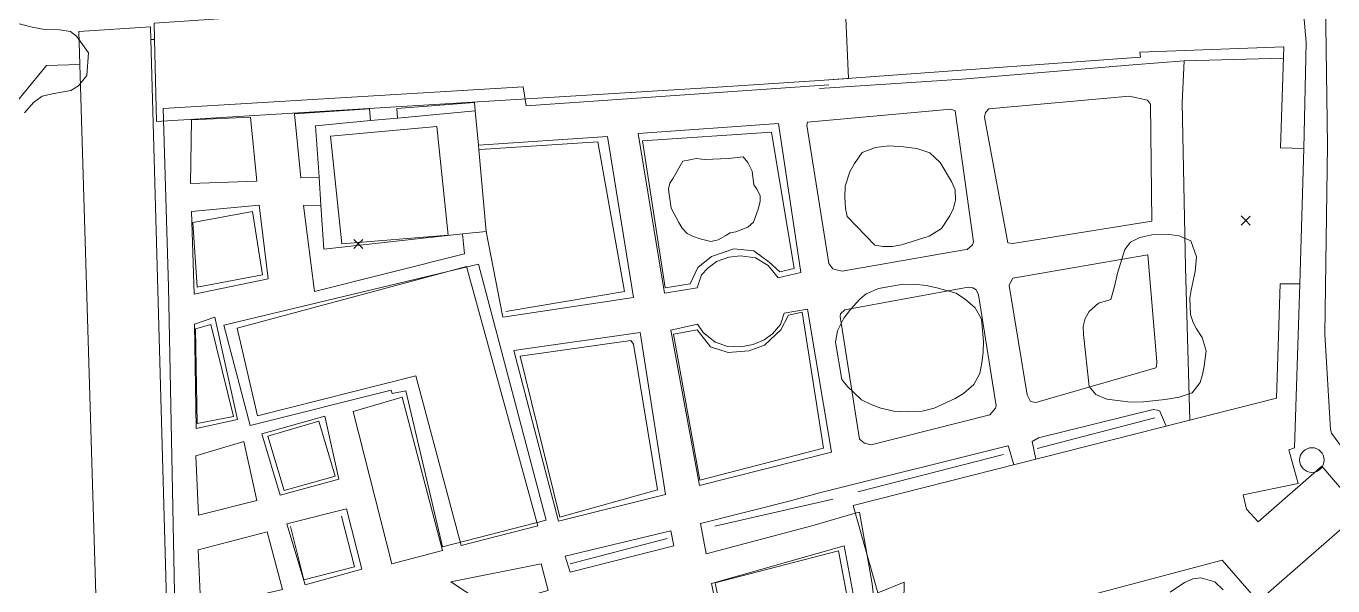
# Model space of a CAD drawing. Header units: metres. Extents: x 4652992 to 4879070, y 2074171 to 2309877.
# Drawn here: x 4654064.7 to 4654146.3, y 2308149 to 2308183.9 of the extents above; entities that cross this region are included whole.
import ezdxf

# ---------------------------------------------------------------- set-up
doc = ezdxf.new("R2010")
doc.units = ezdxf.units.M
doc.header["$MEASUREMENT"] = 0
doc.linetypes.add('DGN Style 2', pattern=[66.27138, 39.762828, -26.508552])
doc.layers.get('0').update_dxf_attribs({"color": 4, "lineweight": 0})
for name, color, linetype, lineweight in [('Level 18', 5, 'Continuous', 0), ('Level 30', 5, 'Continuous', 0), ('Level 31', 38, 'Continuous', 0), ('Level 35', 4, 'Continuous', 0), ('Level 36', 1, 'Continuous', 0), ('Level 37', 3, 'Continuous', 0), ('Level 40', 1, 'Continuous', 0), ('Level 54', 30, 'DGN Style 2', 0), ('Level 61', 4, 'Continuous', 0), ('Level 62', 4, 'Continuous', 0), ('Level 63', 3, 'Continuous', 0)]:
    doc.layers.add(name, color=color, linetype=linetype, lineweight=lineweight)

# ---------------------------------------------------------------- blocks, each defined once
blk = doc.blocks.new('COTA')
at = {"color": 0, "linetype": 'ByBlock', "lineweight": -2, "ltscale": 10}
for p, q in [((0, 0), (-1.419522, -1.408457)), ((-1.408457, 1.419522), (0, 0)), ((1.419522, 1.408457), (0, 0)), ((0, 0), (1.408457, -1.419522))]:
    blk.add_line(p, q, dxfattribs=at)
blk = doc.blocks.new('POSTE_1')
at = {"layer": 'Level 61'}
blk.add_circle((-0.000047, -0.000019, -0.000024), 0.770001, dxfattribs=at)
blk = doc.blocks.new('COTA_2')
at = {"layer": 'Level 63', "ltscale": 0.2}
for p, q in [((0.00005, 0.0001, 0.00004), (-1.419472, -1.408357, 0.00004)), ((-1.408407, 1.419622, 0.00004), (0.00005, 0.0001, 0.00004)), ((1.419572, 1.408557, 0.00004), (0.00005, 0.0001, 0.00004)), ((0.00005, 0.0001, 0.00004), (1.408507, -1.419422, 0.00004))]:
    blk.add_line(p, q, dxfattribs=at)

msp = doc.modelspace()

# ---------------------------------------------------------------- linework, layer by layer
at = {"layer": 'Level 18', "color": 30}
msp.add_polyline3d([(4654146.86694, 2308234.270055, 1341.91), (4654146.218154, 2308226.439216, 1341.28), (4654145.700526, 2308218.445938, 1341.045), (4654145.182073, 2308205.904582, 1340.115), (4654145.516068, 2308196.449108, 1339.525), (4654145.855669, 2308187.023752, 1338.945), (4654146.004177, 2308176.488598, 1338.415), (4654145.831143, 2308164.682384, 1337.755), (4654146.176151, 2308158.731685, 1337.485), (4654146.25748, 2308158.504467, 1337.465), (4654150.16238, 2308153.166799, 1337.145), (4654150.584825, 2308152.738308, 1337.055), (4654151.200623, 2308152.559989, 1337.005), (4654152.524835, 2308152.161323, 1336.855), (4654152.649085, 2308152.0817, 1336.755), (4654158.256617, 2308143.231038, 1334.425), (4654166.415421, 2308132.313791, 1331.495), (4654173.872918, 2308122.568364, 1328.635), (4654179.963248, 2308114.526798, 1326.315), (4654183.608152, 2308109.577192, 1325.075), (4654190.501952, 2308101.452406, 1323.005), (4654192.884476, 2308098.271537, 1322.095)], dxfattribs=at)
at = {"layer": 'Level 30', "color": 1, "elevation": 1336.999892, "flags": 128}
msp.add_lwpolyline([(4654091.037357, 2308170.857069), (4654084.382995, 2308170.3256), (4654083.670925, 2308177.047173), (4654090.320685, 2308177.657747), (4654091.037357, 2308170.857069)], dxfattribs=at)
at = {"layer": 'Level 31'}
for points in [[(4654114.2405, 2308186.247095, 1337.140511), (4654133.961411, 2308187.466807, 1338.133276), (4654133.95122, 2308187.663829, 1338.163276), (4654144.205703, 2308188.217627, 1338.853276), (4654144.659572, 2308182.901272, 1338.913276), (4654144.525276, 2308176.283083, 1338.993276), (4654143.064862, 2308176.310519, 1338.663276)], [(4654113.515841, 2308186.859679, 1337.3499), (4654113.530545, 2308186.222966, 1337.1896), (4654114.240479, 2308186.247071, 1337.1405), (4654115.807881, 2308186.344023, 1337.2194), (4654115.80953, 2308186.304873, 1337.2194), (4654116.047532, 2308180.655627, 1337.1421), (4654114.240479, 2308180.524475, 1337.1261), (4654107.866108, 2308180.098322, 1337.3094), (4654072.79909, 2308177.954931, 1337.0699), (4654072.681512, 2308183.07982, 1337.0115), (4654072.658188, 2308184.096479, 1336.9999), (4654072.977596, 2308184.118101, 1337.0035), (4654103.755666, 2308186.20163, 1337.3499), (4654113.515841, 2308186.859679, 1337.3499)], [(4654069.095669, 2308145.66916, 1336.5099), (4654068.011388, 2308181.519891, 1336.5099), (4654067.949226, 2308183.575215, 1336.5099), (4654072.429154, 2308183.874617, 1336.3699), (4654072.45147, 2308183.074487, 1336.3689), (4654074.072205, 2308124.963226, 1336.2999)], [(4654143.064862, 2308176.310519, 1338.663276), (4654143.260042, 2308182.616938, 1338.663276), (4654134.275101, 2308182.289663, 1338.053276), (4654134.302427, 2308181.980545, 1337.303276), (4654114.2405, 2308180.524464, 1337.126082)], [(4654092.927761, 2308169.054545, 1338.399893), (4654097.156684, 2308153.076638, 1338.539893), (4654090.674091, 2308151.405148, 1338.609892), (4654088.383877, 2308161.140085, 1338.329892), (4654087.540091, 2308160.970635, 1338.329892), (4654087.469588, 2308161.195911, 1338.329892), (4654078.662942, 2308158.975904, 1338.329892), (4654077.014641, 2308165.251181, 1338.329892), (4654092.927761, 2308169.054545, 1338.399893)], [(4654119.323259, 2308136.771295, 1337.773276), (4654119.543808, 2308149.206495, 1338.353276), (4654117.896684, 2308148.541387, 1339.093276), (4654116.340382, 2308153.989106, 1338.963276), (4654142.804254, 2308160.682033, 1338.843276), (4654143.030243, 2308167.836694, 1338.693276), (4654144.276628, 2308167.820426, 1339.173276), (4654143.937847, 2308157.584933, 1339.573276), (4654143.584609, 2308157.469306, 1339.543276), (4654144.171162, 2308155.365961, 1339.053276), (4654140.719823, 2308154.643486, 1337.383276), (4654140.939274, 2308153.753974, 1337.403276), (4654141.670893, 2308152.963852, 1337.313276), (4654145.637809, 2308156.446174, 1337.523276), (4654148.074124, 2308153.593095, 1337.483276), (4654141.660033, 2308147.992876, 1336.813276), (4654139.413683, 2308150.583007, 1336.753276), (4654127.631641, 2308147.459546, 1336.043276), (4654127.046788, 2308142.347222, 1335.743276), (4654124.260464, 2308142.748745, 1338.463276), (4654124.288669, 2308136.70706, 1338.263276), (4654119.323259, 2308136.771295, 1337.773276)]]:
    msp.add_polyline3d(points, dxfattribs=at)
at = {"layer": 'Level 35'}
for p, q in [((4654072.681512, 2308183.07982, 1335.716719), (4654072.45147, 2308183.074487, 1335.716719)), ((4654144.276628, 2308167.820427, 1339.173276), (4654144.525276, 2308176.283083, 1338.993276))]:
    msp.add_line(p, q, dxfattribs=at)
at = {"layer": 'Level 36'}
for p, q in [((4654135.204022, 2308159.452239, 1335.830669), (4654127.842816, 2308157.540105, 1335.750669)), ((4654125.749944, 2308157.163154, 1335.720669), (4654116.645273, 2308154.835473, 1335.500669)), ((4654107.711972, 2308152.68901, 1335.36672), (4654115.082274, 2308154.390014, 1335.716719)), ((4654098.662967, 2308150.346826, 1335.22672), (4654104.724594, 2308151.931658, 1335.576719))]:
    msp.add_line(p, q, dxfattribs=at)
at = {"layer": 'Level 36', "elevation": 1334.736719, "flags": 128}
msp.add_lwpolyline([(4654081.177885, 2308152.683241), (4654082.01071, 2308149.34169), (4654085.187237, 2308150.15814), (4654084.373314, 2308153.319987)], dxfattribs=at)
at = {"layer": 'Level 36'}
for points in [[(4654104.5974, 2308167.579594, 1334.94672), (4654106.152624, 2308167.826709, 1334.94672), (4654106.648121, 2308168.842683, 1334.876719), (4654107.497479, 2308169.533041, 1334.876719), (4654108.897917, 2308170.01548, 1334.876719), (4654110.13997, 2308169.88856, 1334.876719), (4654111.102137, 2308169.183794, 1334.876719), (4654111.765875, 2308168.578099, 1334.876719), (4654112.66104, 2308168.779597, 1334.876719), (4654111.239283, 2308177.286876, 1334.596719), (4654103.186071, 2308176.750438, 1334.596719), (4654104.5974, 2308167.579594, 1334.94672)], [(4654094.647827, 2308166.096988, 1335.0167), (4654102.056124, 2308167.340372, 1335.0167), (4654100.38804, 2308176.692455, 1334.3867), (4654093.026273, 2308176.204638, 1334.38672), (4654092.995521, 2308176.2026, 1334.38672)], [(4654075.073192, 2308171.661423, 1333.686719), (4654075.346454, 2308167.625067, 1333.75672), (4654079.421868, 2308168.391215, 1333.75672), (4654078.812737, 2308172.34619, 1333.75672), (4654075.073192, 2308171.661423, 1333.686719)], [(4654114.492874, 2308157.569279, 1335.36672), (4654106.760884, 2308155.56664, 1335.36672), (4654105.114521, 2308164.68771, 1334.876719), (4654106.600502, 2308164.964757, 1334.736719), (4654107.428909, 2308163.887699, 1334.80672), (4654108.52666, 2308163.538094, 1334.80672), (4654109.8268, 2308163.634637, 1334.80672), (4654110.804732, 2308163.988137, 1334.80672), (4654111.834554, 2308164.956892, 1334.80672), (4654112.310712, 2308165.874088, 1334.80672), (4654113.151705, 2308166.06089, 1334.80672), (4654114.492874, 2308157.569279, 1335.36672)], [(4654075.350987, 2308159.112544, 1333.966719), (4654077.60992, 2308159.544202, 1334.24672), (4654076.192522, 2308165.281699, 1334.24672), (4654075.2355, 2308165.019844, 1333.966719), (4654075.350987, 2308159.112544, 1333.966719)], [(4654095.532972, 2308163.303237, 1335.296719), (4654102.44583, 2308164.294482, 1335.156719), (4654102.615266, 2308164.067199, 1335.156719), (4654104.120099, 2308154.974432, 1335.436719), (4654098.018264, 2308153.263448, 1335.296719), (4654095.532972, 2308163.303237, 1335.296719)], [(4654080.776268, 2308154.931258, 1334.52672), (4654083.968436, 2308155.823025, 1334.66672), (4654082.941903, 2308159.259448, 1334.66672), (4654079.766684, 2308158.310942, 1334.66672), (4654080.776268, 2308154.931258, 1334.52672)], [(4654108.449489, 2308145.492928, 1335.85672), (4654116.16185, 2308147.291409, 1335.85672), (4654115.423611, 2308151.164426, 1335.78672), (4654107.732457, 2308149.159747, 1335.78672), (4654108.449489, 2308145.492928, 1335.85672)]]:
    msp.add_polyline3d(points, dxfattribs=at)
at = {"layer": 'Level 37'}
msp.add_polyline3d([(4654068.011388, 2308181.519891, 1334.2467), (4654065.917274, 2308181.45776, 1334.2467), (4654061.583266, 2308176.208802, 1332.7067), (4654057.549803, 2308170.395597, 1332.4267), (4654054.413664, 2308162.003692, 1332.4267), (4654052.445795, 2308152.320116, 1332.4967), (4654054.783235, 2308139.063353, 1333.5467), (4654055.611576, 2308130.338754, 1333.6167), (4654057.326322, 2308121.321986, 1334.1067), (4654054.15585, 2308116.787969, 1333.4067), (4654050.838053, 2308112.023798, 1332.6367), (4654052.192424, 2308104.168242, 1333.1967), (4654067.055345, 2308101.285862, 1333.7567), (4654087.70928, 2308099.949315, 1332.4967), (4654099.611385, 2308104.597564, 1331.4467), (4654105.429746, 2308111.128035, 1332.7067), (4654115.582801, 2308122.221289, 1334.8067), (4654121.140914, 2308129.231971, 1336.7222), (4654123.008301, 2308131.598877, 1337.4749)], dxfattribs=at)
at = {"layer": 'Level 40', "color": 3}
for points in [[(4654063.908931, 2308184.145454, 1335.3575), (4654065.037904, 2308183.854418, 1334.8675), (4654065.796613, 2308183.713426, 1334.5875), (4654066.748193, 2308183.688678, 1334.4475), (4654067.431332, 2308183.58758, 1335.0578), (4654067.793918, 2308183.298498, 1335.0578), (4654068.55422, 2308182.244983, 1335.0578), (4654068.456382, 2308180.828104, 1335.0578), (4654067.93339, 2308180.197537, 1335.0578), (4654067.446485, 2308179.903188, 1334.184), (4654066.285792, 2308179.681815, 1333.4675), (4654065.652135, 2308179.538134, 1333.4675), (4654065.109028, 2308179.146368, 1333.4675), (4654064.541899, 2308178.497317, 1333.4675)], [(4654115.983233, 2308172.030337, 1341.223276), (4654115.875247, 2308172.533416, 1341.243276), (4654115.820842, 2308173.243249, 1341.183276), (4654115.855812, 2308173.93523, 1341.143276), (4654116.14077, 2308174.810266, 1341.083276), (4654116.424521, 2308175.343828, 1341.043276), (4654116.920179, 2308176.021454, 1341.003276), (4654117.735731, 2308176.340065, 1340.943276), (4654118.572181, 2308176.437047, 1340.863276), (4654119.502929, 2308176.3754, 1340.843276), (4654120.333249, 2308176.271682, 1340.783276), (4654121.133174, 2308176.003177, 1340.743276), (4654121.777408, 2308175.392989, 1340.743276), (4654122.500915, 2308174.207793, 1340.743276), (4654122.73083, 2308173.695893, 1340.763276), (4654122.736705, 2308173.057884, 1340.763276), (4654122.627861, 2308172.551517, 1340.763276), (4654122.39985, 2308172.068953, 1340.763276), (4654121.869953, 2308171.289437, 1340.763276), (4654121.101248, 2308170.806143, 1340.763276), (4654119.37969, 2308170.26465, 1340.763276), (4654118.804757, 2308170.162031, 1340.763276), (4654118.201716, 2308170.158222, 1340.763276), (4654117.707393, 2308170.241425, 1340.763276), (4654115.983233, 2308172.030337, 1341.223276)], [(4654105.446856, 2308171.655544, 1336.442636), (4654104.97569, 2308172.56108, 1336.442636), (4654104.828608, 2308173.569124, 1336.442636), (4654104.804343, 2308173.76194, 1336.442636), (4654104.895158, 2308174.11144, 1336.442636), (4654105.090484, 2308174.433842, 1336.442636), (4654105.711124, 2308175.485887, 1337.242636), (4654106.139249, 2308175.561181, 1337.242636), (4654106.532575, 2308175.645498, 1337.242636), (4654107.072667, 2308175.579962, 1337.242636), (4654108.562388, 2308175.649679, 1337.642636), (4654109.478609, 2308175.747249, 1337.642636), (4654109.762882, 2308175.412828, 1337.642636), (4654110.027517, 2308174.860054, 1337.642636), (4654110.140984, 2308174.011324, 1337.642636), (4654110.304286, 2308173.782772, 1337.642636), (4654110.526566, 2308173.352727, 1337.642636), (4654110.540204, 2308172.976793, 1337.642636), (4654110.413249, 2308172.488365, 1337.642636), (4654110.126071, 2308171.669108, 1337.642636), (4654109.757094, 2308171.358555, 1336.442636), (4654109.012018, 2308171.066829, 1336.442636), (4654108.662187, 2308171.008332, 1336.442636), (4654108.398691, 2308170.852846, 1336.442636), (4654107.915616, 2308170.56779, 1336.442636), (4654107.443119, 2308170.466496, 1336.442636), (4654106.781276, 2308170.638105, 1336.442636), (4654106.302678, 2308170.799502, 1336.442636), (4654105.972497, 2308170.959718, 1336.442636), (4654105.652885, 2308171.303704, 1336.442636), (4654105.446856, 2308171.655544, 1336.442636)], [(4654130.746904, 2308164.654662, 1343.363276), (4654130.718924, 2308165.172826, 1343.403276), (4654130.839901, 2308165.661237, 1343.403276), (4654131.092177, 2308166.10789, 1343.403276), (4654131.682133, 2308166.626888, 1343.403276), (4654132.463447, 2308166.84361, 1343.403276), (4654132.692665, 2308167.66765, 1343.443276), (4654132.8623, 2308168.503591, 1343.403276), (4654133.332265, 2308169.962977, 1343.343276), (4654133.682205, 2308170.43672, 1343.323276), (4654134.2754, 2308170.722083, 1343.303276), (4654135.208435, 2308170.924033, 1343.283276), (4654136.102785, 2308170.916254, 1343.263276), (4654136.733934, 2308170.821254, 1343.263276), (4654137.463223, 2308170.504727, 1343.263276), (4654137.80665, 2308169.519709, 1343.303276), (4654137.730233, 2308168.603019, 1343.403276), (4654137.467252, 2308167.428473, 1343.623276), (4654137.390963, 2308166.931137, 1343.783276), (4654137.434791, 2308165.912765, 1344.143276), (4654137.605123, 2308165.412766, 1344.423276), (4654137.809693, 2308165.014656, 1344.683276), (4654138.17367, 2308164.475978, 1344.503276), (4654138.420037, 2308163.634608, 1344.543276), (4654138.293406, 2308162.696882, 1344.623276), (4654138.181798, 2308162.175534, 1344.623276), (4654138.043162, 2308161.675118, 1344.603276), (4654137.538134, 2308161.030429, 1344.563276), (4654136.715976, 2308160.759734, 1344.563276), (4654135.853577, 2308160.605806, 1344.523276), (4654134.497934, 2308160.457202, 1344.463276), (4654133.692959, 2308160.447129, 1344.363276), (4654132.877535, 2308160.547872, 1344.243276), (4654132.198935, 2308160.636817, 1344.243276), (4654131.526466, 2308160.926462, 1344.203276), (4654131.106749, 2308161.414143, 1344.163276), (4654130.746904, 2308164.654662, 1343.363276)], [(4654115.24539, 2308164.17844, 1340.383276), (4654115.378023, 2308164.897511, 1340.283276), (4654115.771095, 2308165.688823, 1340.383276), (4654116.179538, 2308166.228543, 1340.483276), (4654116.761808, 2308166.873337, 1340.523276), (4654117.161359, 2308167.197378, 1340.543276), (4654117.934986, 2308167.539896, 1340.543276), (4654119.339763, 2308167.787413, 1340.543276), (4654120.144738, 2308167.797486, 1340.483276), (4654120.903343, 2308167.723626, 1340.423276), (4654121.570889, 2308167.574757, 1340.383276), (4654122.790659, 2308167.237926, 1340.223276), (4654123.366544, 2308166.843312, 1340.203276), (4654123.96501, 2308166.319928, 1340.183276), (4654124.378597, 2308165.631548, 1340.163276), (4654124.490171, 2308164.226863, 1340.163276), (4654124.47286, 2308163.546888, 1340.163276), (4654124.39873, 2308162.893794, 1340.163276), (4654124.25949, 2308162.22264, 1340.163276), (4654123.888524, 2308161.551173, 1340.163276), (4654123.242828, 2308160.981179, 1340.183276), (4654122.721348, 2308160.665959, 1340.183276), (4654121.419635, 2308160.056139, 1340.183276), (4654120.661507, 2308159.881384, 1340.183276), (4654119.756104, 2308159.82924, 1340.183276), (4654118.884939, 2308159.878986, 1340.183276), (4654118.083331, 2308160.054631, 1340.183276), (4654117.464918, 2308160.302413, 1340.183276), (4654116.869691, 2308160.592162, 1340.183276), (4654116.40913, 2308161.025871, 1340.143276), (4654115.987729, 2308161.420693, 1340.143276), (4654115.649097, 2308161.845581, 1340.143276), (4654115.24539, 2308164.17844, 1340.383276)], [(4654136.153017, 2308148.586798, 1336.988935), (4654137.062744, 2308149.177478, 1336.988935), (4654137.583496, 2308149.413365, 1336.988935), (4654138.085907, 2308149.467629, 1336.928935), (4654138.947429, 2308149.218717, 1336.868935), (4654139.471765, 2308148.728211, 1336.668935)]]:
    msp.add_polyline3d(points, dxfattribs=at)
at = {"layer": 'Level 54', "linetype": 'Continuous'}
for points in [[(4654137.38408, 2308159.311227, 1335.810669), (4654137.131717, 2308168.862703, 1336.210669), (4654136.91875, 2308179.125121, 1335.870669), (4654137.036997, 2308181.757968, 1335.960669), (4654133.829329, 2308181.492878, 1334.350669), (4654123.164068, 2308180.601241, 1333.910669), (4654114.2405, 2308180.024915, 1333.51938)], [(4654073.959385, 2308146.432838, 1332.8569), (4654073.549079, 2308167.630391, 1332.9769), (4654073.227883, 2308178.777545, 1332.9769), (4654095.723048, 2308180.126386, 1333.4569), (4654095.912302, 2308178.932135, 1333.4569), (4654114.837806, 2308180.250492, 1333.4569)], [(4654135.013891, 2308171.73112, 1335.083276), (4654126.335013, 2308170.341299, 1334.873276), (4654126.025424, 2308170.387572, 1334.883276), (4654124.566295, 2308178.234148, 1334.123276), (4654124.620916, 2308178.527921, 1334.063276), (4654124.825671, 2308178.752613, 1334.023276), (4654133.604339, 2308179.552158, 1334.653276), (4654134.742179, 2308179.285596, 1334.933276), (4654134.936325, 2308179.035837, 1335.043276), (4654135.013891, 2308171.73112, 1335.083276)], [(4654086.175502, 2308178.022312, 1333.8267), (4654086.106903, 2308178.743439, 1333.8267), (4654081.420677, 2308178.431417, 1333.8267), (4654081.823502, 2308174.436611, 1333.7567), (4654082.963308, 2308174.481389, 1333.856)], [(4654092.720112, 2308178.63105, 1333.8267), (4654092.685948, 2308179.14728, 1333.6867), (4654087.824428, 2308178.765999, 1333.8267), (4654087.86944, 2308178.179871, 1333.8267)], [(4654123.16838, 2308169.927186, 1334.653276), (4654115.651109, 2308168.624129, 1334.283276), (4654115.306613, 2308168.692982, 1334.263276), (4654115.080024, 2308168.769529, 1334.233276), (4654114.830604, 2308169.100714, 1334.163276), (4654113.442356, 2308177.724399, 1333.603276), (4654113.502429, 2308177.923392, 1333.573276), (4654122.457437, 2308178.728092, 1333.963276), (4654122.718686, 2308178.628988, 1333.963276), (4654123.869525, 2308170.443494, 1334.733276), (4654123.803355, 2308170.253534, 1334.783276), (4654123.47856, 2308169.966783, 1334.793276), (4654123.16838, 2308169.927186, 1334.653276)], [(4654074.921221, 2308174.089055, 1333.19672), (4654079.080581, 2308174.227309, 1333.33672), (4654078.672152, 2308178.243378, 1333.33672), (4654074.986501, 2308178.056778, 1333.266719), (4654074.921221, 2308174.089055, 1333.19672)], [(4654104.559064, 2308167.253615, 1334.24672), (4654106.597632, 2308167.582315, 1334.24672), (4654106.858055, 2308168.396509, 1334.24672), (4654107.257766, 2308168.807218, 1334.24672), (4654107.806646, 2308169.228241, 1334.24672), (4654108.58328, 2308169.492244, 1334.24672), (4654109.312201, 2308169.572673, 1334.24672), (4654110.23406, 2308169.456117, 1334.24672), (4654111.037602, 2308168.978353, 1334.24672), (4654111.666135, 2308168.203081, 1334.24672), (4654113.068215, 2308168.525333, 1334.24672), (4654111.688979, 2308177.8344, 1333.546719), (4654102.916487, 2308177.204438, 1333.686719), (4654104.559064, 2308167.253615, 1334.24672)], [(4654093.418128, 2308171.102965, 1333.966719), (4654094.453203, 2308165.743431, 1334.38672), (4654102.625388, 2308166.983453, 1334.38672), (4654100.982712, 2308177.024541, 1333.61672), (4654092.919292, 2308176.482901, 1333.866669)], [(4654075.147969, 2308167.187181, 1333.19672), (4654079.777909, 2308168.143012, 1333.406719), (4654079.215258, 2308172.737561, 1333.33672), (4654074.999549, 2308172.334745, 1333.126719), (4654075.147969, 2308167.187181, 1333.19672)], [(4654083.082484, 2308172.742437, 1333.871802), (4654081.987675, 2308172.712907, 1333.75672), (4654082.680412, 2308167.354132, 1333.75672), (4654092.059916, 2308169.710329, 1333.966719), (4654091.92646, 2308170.940941, 1333.95643)], [(4654126.154809, 2308167.869466, 1335.073276), (4654126.31979, 2308168.172424, 1335.043276), (4654134.763425, 2308169.632717, 1335.223276), (4654135.337892, 2308162.955227, 1335.333276), (4654135.302437, 2308162.68106, 1335.343276), (4654135.267864, 2308162.578595, 1335.343276), (4654127.758313, 2308160.42372, 1335.303276), (4654127.436559, 2308160.488051, 1335.283276), (4654127.226929, 2308160.904972, 1335.233276), (4654126.10435, 2308167.723301, 1334.923276), (4654126.154809, 2308167.869466, 1335.073276)], [(4654091.843888, 2308151.489115, 1334.65694), (4654089.012181, 2308162.083523, 1334.62694), (4654079.120733, 2308159.575762, 1334.14694), (4654077.834636, 2308165.054783, 1334.14694), (4654092.182125, 2308168.903156, 1334.03694), (4654096.647353, 2308152.708333, 1334.81694), (4654091.843888, 2308151.489115, 1334.65694)], [(4654125.288174, 2308160.21951, 1335.123276), (4654125.250043, 2308160.055205, 1335.153276), (4654124.886592, 2308159.643329, 1335.193276), (4654117.474027, 2308157.772308, 1335.083276), (4654117.05133, 2308157.880236, 1335.053276), (4654116.741654, 2308158.137501, 1334.993276), (4654115.530762, 2308165.787961, 1334.453276), (4654115.560012, 2308165.946226, 1334.453276), (4654115.824026, 2308166.198236, 1334.443276), (4654123.53252, 2308167.611555, 1334.743276), (4654123.828772, 2308167.575788, 1334.763276), (4654124.032026, 2308167.457016, 1334.813276), (4654124.173813, 2308167.131714, 1334.853276), (4654125.288174, 2308160.21951, 1335.123276)], [(4654077.869766, 2308159.359017, 1333.75672), (4654075.27292, 2308158.79423, 1333.266719), (4654075.169197, 2308165.315061, 1333.266719), (4654076.456645, 2308165.739983, 1333.686719), (4654077.869766, 2308159.359017, 1333.75672)], [(4654106.737768, 2308155.229135, 1335.016719), (4654114.994045, 2308157.319785, 1335.08672), (4654113.494222, 2308166.252247, 1334.52672), (4654112.044637, 2308165.986365, 1334.38672), (4654111.811488, 2308165.278845, 1334.31672), (4654111.31573, 2308164.709597, 1334.31672), (4654110.781004, 2308164.324897, 1334.31672), (4654110.099302, 2308164.043717, 1334.31672), (4654109.321966, 2308163.896353, 1334.31672), (4654108.520702, 2308163.907823, 1334.31672), (4654107.726106, 2308164.184926, 1334.31672), (4654106.973576, 2308164.785747, 1334.31672), (4654106.625766, 2308165.314875, 1334.31672), (4654104.95186, 2308164.930303, 1334.456719), (4654106.737768, 2308155.229135, 1335.016719)], [(4654097.928548, 2308153.010229, 1334.94672), (4654104.624352, 2308154.673756, 1334.94672), (4654103.029037, 2308164.795978, 1334.52672), (4654095.128566, 2308163.659967, 1334.66672), (4654097.928548, 2308153.010229, 1334.94672)], [(4654090.680801, 2308151.174947, 1334.596719), (4654088.148209, 2308160.742079, 1334.38672), (4654085.101976, 2308159.849344, 1334.38672), (4654087.509534, 2308150.345057, 1334.456719), (4654090.680801, 2308151.174947, 1334.596719)], [(4654127.76499, 2308156.878482, 1335.203276), (4654127.528386, 2308157.98553, 1335.363276), (4654127.927986, 2308158.217458, 1335.383276), (4654135.106087, 2308159.971559, 1335.443276), (4654135.379381, 2308159.940373, 1335.433276), (4654135.514446, 2308159.874444, 1335.443276), (4654135.919727, 2308158.940881, 1335.503949)], [(4654080.539167, 2308154.626714, 1334.17672), (4654084.197421, 2308155.634347, 1334.38672), (4654083.33068, 2308159.558429, 1334.24672), (4654079.387723, 2308158.470709, 1334.10672), (4654080.539167, 2308154.626714, 1334.17672)], [(4654078.250977, 2308157.9851, 1333.686719), (4654075.265095, 2308157.086569, 1333.266719), (4654075.423882, 2308153.386503, 1333.19672), (4654079.082291, 2308154.304403, 1333.826719), (4654078.250977, 2308157.9851, 1333.686719)], [(4654126.393388, 2308156.531592, 1335.193276), (4654126.062391, 2308157.673072, 1335.223276), (4654126.024505, 2308157.7196, 1335.243276), (4654114.2405, 2308154.777955, 1335.090671)], [(4654114.240479, 2308154.778076, 1335.0907), (4654112.344429, 2308154.258332, 1335.1567), (4654106.802359, 2308152.862218, 1335.1567), (4654107.160206, 2308150.968796, 1335.2267), (4654113.77462, 2308152.728457, 1335.2267), (4654116.479575, 2308153.502293, 1335.2267), (4654116.742837, 2308153.576964, 1335.1309), (4654117.537907, 2308149.087587, 1335.5058), (4654117.899424, 2308145.865811, 1335.5058)], [(4654082.09588, 2308149.040648, 1334.10672), (4654085.636108, 2308150.023175, 1334.456719), (4654084.670631, 2308153.773839, 1334.456719), (4654080.948621, 2308152.83804, 1334.24672), (4654082.09588, 2308149.040648, 1334.10672)], [(4654098.660704, 2308149.82269, 1334.80672), (4654105.14327, 2308151.459912, 1335.016719), (4654104.943617, 2308152.404736, 1335.016719), (4654098.342644, 2308150.818897, 1334.94672), (4654098.660704, 2308149.82269, 1334.80672)], [(4654075.574174, 2308147.565379, 1333.266719), (4654080.68617, 2308148.739943, 1333.966719), (4654079.720987, 2308152.340857, 1333.89672), (4654075.413686, 2308151.224536, 1333.266719), (4654075.574174, 2308147.565379, 1333.266719)], [(4654115.77796, 2308151.461496, 1335.22672), (4654107.497461, 2308149.120536, 1335.22672), (4654108.300259, 2308145.270492, 1335.22672), (4654116.592952, 2308147.143323, 1335.36672), (4654115.77796, 2308151.461496, 1335.22672)], [(4654094.303015, 2308147.877577, 1334.80672), (4654097.292241, 2308148.688141, 1334.80672), (4654096.836063, 2308150.339923, 1334.80672), (4654091.204998, 2308149.21588, 1334.80672), (4654093.040612, 2308148.020703, 1335.194081)]]:
    msp.add_polyline3d(points, dxfattribs=at)
at = {"layer": 'Level 62'}
msp.add_line((4654137.036996, 2308181.757968, 1335.960669), (4654143.238612, 2308181.924487, 1335.820669), dxfattribs=at)
at = {"layer": 'Level 62', "extrusion": (-0.004857, 0.013348, 0.999899), "elevation": 9539.504897, "flags": 128}
msp.add_lwpolyline([(4654044.299275, 2308256.934921), (4654044.498596, 2308254.786581), (4654044.524912, 2308254.502946), (4654044.997787, 2308249.406165), (4654043.506112, 2308249.244127), (4654034.849991, 2308248.303826), (4654034.661914, 2308251.045784), (4654034.542625, 2308252.784891), (4654034.321628, 2308256.006786), (4654037.754627, 2308256.326129), (4654039.448575, 2308256.483702), (4654044.299275, 2308256.934921)], dxfattribs=at)

# ---------------------------------------------------------------- block references
at = {"layer": 'Level 61'}
msp.add_blockref('POSTE_1', (4654145.02385, 2308156.82485, 1336.89115), dxfattribs=at)
at = {"layer": 'Level 63', "ltscale": 0.2, "xscale": 0.2, "yscale": 0.2, "zscale": 0.2}
msp.add_blockref('COTA_2', (4654140.88275, 2308171.7787, 1337.12065), dxfattribs=at)
at = {"layer": 'Level 63', "xscale": 0.2, "yscale": 0.2, "zscale": 0.1}
msp.add_blockref('COTA', (4654085.411424, 2308170.320511, 1333.880142), dxfattribs=at)

doc.saveas('drawing.dxf')
